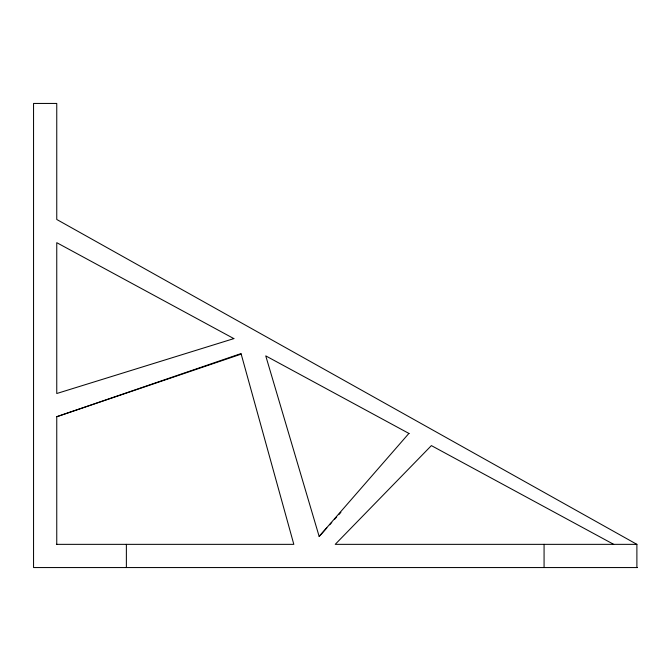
<?xml version="1.0" encoding="UTF-8"?>
<svg xmlns="http://www.w3.org/2000/svg" width="671" height="671" viewBox="0 0 671 671"><rect width="100%" height="100%" fill="white"/><g stroke="black" fill="none" stroke-linecap="round" stroke-linejoin="round"><path stroke-width="1.01" d="M409.151 433.558L265.75 355.882L319.153 536.431L408.899 433.424M319.153 536.431L326.861 527.876M329.662 524.772L331.768 522.432M334.569 519.329L336.674 516.989M338.78 514.657L340.885 512.325M56.758 544.349L56.758 416.716L241.04 353.567L293.823 544.349L56.406 544.349M56.758 416.716L241.191 354.112M636.888 567.557L636.888 544.349L335.223 544.349L431.386 445.603L613.688 544.349M637.45 567.557L33.55 567.557L33.55 103.443L56.758 103.443L56.758 219.476L636.888 544.349M544.072 544.349L544.072 567.557M126.374 544.349L126.374 567.557M233.869 338.612L56.758 393.516L56.758 242.676L233.869 338.612"/></g></svg>
